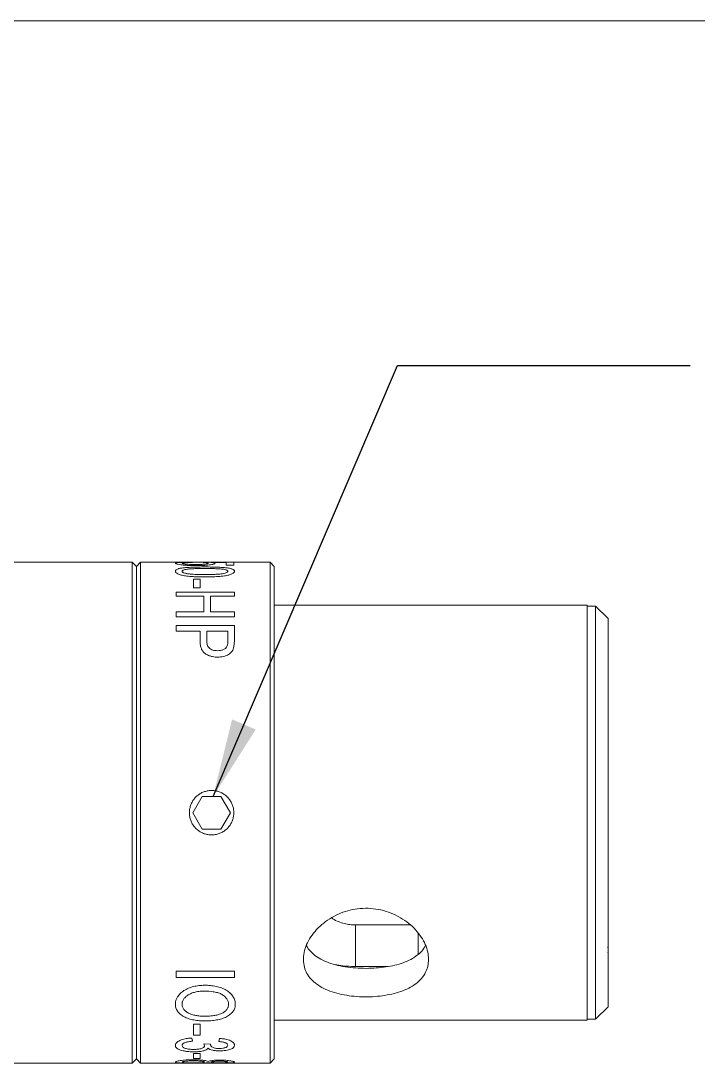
# Paper-space layout 'Sheet2' of a CAD drawing. Header units: inches. Extents: x 0.1 to 10.9, y 0 to 8.5.
# Drawn here: x 5.504 to 6.586, y 6.786 to 8.451 of the extents above; entities that cross this region are included whole.
import ezdxf

# ---------------------------------------------------------------- set-up
doc = ezdxf.new("R2010")
doc.units = ezdxf.units.IN
doc.header["$MEASUREMENT"] = 0
doc.dimstyles.new('SLDDIMSTYLE5', dxfattribs={"dimtxt": 0, "dimasz": 0.125, "dimexe": 0, "dimexo": 0.0625, "dimgap": 0, "dimtad": 0, "dimtih": 1, "dimtoh": 1, "dimdec": 0, "dimrnd": 1e-09, "dimzin": 0, "dimdsep": 46, "dimtxsty": 'Standard', "dimsah": 1, "dimcen": 0.09, "dimadec": 0, "dimazin": 0, "dimtfac": 0.125, "dimtdec": 0, "dimtofl": 0, "dimtmove": 0, "dimatfit": 3, "dimfxl": 1, "dimfrac": 2, "dimtolj": 1, "dimtzin": 0, "dimarcsym": 0})

psp = doc.layouts.new('Sheet2')

# ---------------------------------------------------------------- linework, layer by layer
at = {"color": 7, "linetype": 'Continuous', "lineweight": 0}
for p, q in [((0.062179, 8.450606), (10.944457, 8.450606)), ((5.682047, 7.585873), (4.69538, 7.585873)), ((5.688714, 7.579206), (5.682047, 7.585873)), ((5.682047, 6.785873), (5.682047, 7.585873)), ((5.69538, 7.585873), (5.688714, 7.579206)), ((5.688714, 6.79254), (5.688714, 7.579206)), ((5.902047, 7.585873), (5.69538, 7.585873)), ((5.69538, 7.585873), (5.69538, 6.785873)), ((5.777175, 7.585828), (5.778372, 7.58547)), ((5.795124, 7.585415), (5.79632, 7.585809)), ((5.79632, 7.585809), (5.844184, 7.585522)), ((5.832218, 7.584994), (5.808043, 7.58528)), ((5.832218, 7.581227), (5.832218, 7.584994)), ((5.844184, 7.581227), (5.832218, 7.581227)), ((5.844184, 7.581227), (5.844184, 7.585522)), ((5.908714, 7.579206), (5.902047, 7.585873)), ((5.902047, 6.785873), (5.902047, 7.585873)), ((5.908714, 7.579206), (5.908714, 6.79254)), ((5.779568, 7.5591), (5.790338, 7.5591)), ((5.779568, 7.54523), (5.779568, 7.5591)), ((5.790338, 7.54523), (5.790338, 7.5591)), ((5.790338, 7.54523), (5.779568, 7.54523)), ((5.752047, 7.538128), (5.84538, 7.538128)), ((5.752047, 7.531702), (5.752047, 7.538128)), ((5.79632, 7.531702), (5.752047, 7.531702)), ((5.79632, 7.50667), (5.79632, 7.531702)), ((5.80709, 7.50667), (5.80709, 7.531702)), ((5.84538, 7.531702), (5.80709, 7.531702)), ((5.84538, 7.531702), (5.84538, 7.538128)), ((6.408714, 7.517206), (5.908714, 7.517206)), ((6.408714, 7.517206), (6.408714, 6.951585)), ((6.422047, 7.515873), (6.408714, 7.515873)), ((6.442047, 7.495873), (6.422047, 7.515873)), ((6.422047, 6.952528), (6.422047, 7.515873)), ((5.752047, 7.50667), (5.79632, 7.50667)), ((5.752047, 7.498636), (5.752047, 7.50667)), ((5.84538, 7.498636), (5.752047, 7.498636)), ((5.80709, 7.50667), (5.84538, 7.50667)), ((5.84538, 7.498636), (5.84538, 7.50667)), ((6.442047, 7.495873), (6.442047, 6.971435)), ((5.752047, 7.484762), (5.84538, 7.484762)), ((5.752047, 7.475855), (5.752047, 7.484762)), ((5.790338, 7.475855), (5.752047, 7.475855)), ((5.790338, 7.459639), (5.790338, 7.475855)), ((5.801107, 7.459898), (5.801107, 7.475855)), ((5.834611, 7.475855), (5.801107, 7.475855)), ((5.834611, 7.460062), (5.834611, 7.475855)), ((5.84538, 7.460905), (5.84538, 7.484762)), ((5.84538, 7.460905), (5.844502, 7.450696)), ((5.793678, 7.211915), (5.778643, 7.185873)), ((5.823749, 7.211915), (5.793678, 7.211915)), ((5.838784, 7.185873), (5.823749, 7.211915)), ((5.778643, 7.185873), (5.793678, 7.159831)), ((5.823749, 7.159831), (5.838784, 7.185873)), ((5.793678, 7.159831), (5.823749, 7.159831)), ((6.038714, 7.006663), (6.038714, 6.940266)), ((6.126161, 7.006663), (6.038714, 7.006663)), ((6.442047, 6.971435), (6.441975, 6.971384)), ((6.441975, 6.961956), (6.442047, 6.962007)), ((6.442047, 6.962007), (6.442047, 6.971435)), ((6.442047, 6.962007), (6.442047, 6.875873)), ((6.408714, 6.951585), (6.408714, 6.85454)), ((6.422047, 6.855873), (6.422047, 6.952528)), ((5.752047, 6.932703), (5.84538, 6.932703)), ((5.752047, 6.922651), (5.752047, 6.932703)), ((5.84538, 6.922651), (5.84538, 6.932703)), ((6.090857, 6.940266), (6.038714, 6.940266)), ((5.84538, 6.922651), (5.752047, 6.922651)), ((6.422047, 6.855873), (6.442047, 6.875873)), ((5.779568, 6.84812), (5.790338, 6.84812)), ((5.779568, 6.830823), (5.779568, 6.84812)), ((5.790338, 6.830823), (5.790338, 6.84812)), ((5.908714, 6.85454), (6.408714, 6.85454)), ((6.408714, 6.855873), (6.422047, 6.855873)), ((5.777175, 6.825992), (5.778372, 6.820931)), ((5.790338, 6.830823), (5.779568, 6.830823)), ((5.820252, 6.820443), (5.821449, 6.825471)), ((5.79632, 6.816698), (5.80709, 6.816225)), ((5.797592, 6.813787), (5.79632, 6.816698)), ((5.80709, 6.816225), (5.806959, 6.815571)), ((5.682047, 6.785873), (5.688714, 6.79254)), ((5.688714, 6.79254), (5.69538, 6.785873)), ((5.779568, 6.801253), (5.790338, 6.801253)), ((5.779568, 6.793182), (5.779568, 6.801253)), ((5.790338, 6.793182), (5.779568, 6.793182)), ((5.790338, 6.793182), (5.790338, 6.801253)), ((5.902047, 6.785873), (5.908714, 6.79254)), ((4.69538, 6.785873), (5.682047, 6.785873)), ((5.69538, 6.785873), (5.902047, 6.785873))]:
    psp.add_line(p, q, dxfattribs=at)
at = {"color": 8, "linetype": 'Continuous', "lineweight": 0}
psp.add_line((6.138714, 6.959842), (6.138714, 6.993503), dxfattribs=at)
at = {"color": 7, "linetype": 'Continuous', "lineweight": 0}
for points, knots in [([(5.75085, 7.584344), (5.751109, 7.584634), (5.751497, 7.585068), (5.754571, 7.585418), (5.757808, 7.585604), (5.761895, 7.58572), (5.76817, 7.585808), (5.773575, 7.58582), (5.777175, 7.585828)], [0, 0, 0, 0, 0.24968111, 0.374309, 0.49999785, 0.62514314, 0.75034274, 1, 1, 1, 1]), ([(5.762181, 7.581578), (5.760453, 7.581791), (5.756999, 7.582218), (5.753348, 7.582972), (5.751602, 7.583585), (5.750925, 7.584038), (5.750875, 7.584242), (5.75085, 7.584344)], [0, 0, 0, 0, 0.24996337, 0.49979557, 0.74960593, 0.87477935, 1, 1, 1, 1]), ([(5.75085, 7.571463), (5.75089, 7.571808), (5.75097, 7.572498), (5.751653, 7.57347), (5.753035, 7.574527), (5.754934, 7.575288), (5.756731, 7.575807), (5.758028, 7.576132), (5.759111, 7.576341), (5.759843, 7.576482)], [0, 0, 0, 0, 0.16742115, 0.33497544, 0.5001964, 0.74981218, 0.8148244, 0.87491164, 1, 1, 1, 1]), ([(5.759843, 7.576482), (5.760762, 7.576619), (5.762549, 7.576885), (5.765499, 7.577208), (5.768997, 7.577512), (5.773257, 7.577795), (5.778092, 7.578015), (5.783098, 7.578172), (5.788065, 7.578272), (5.793087, 7.578321), (5.796414, 7.578331), (5.798078, 7.578335)], [0, 0, 0, 0, 0.08396198, 0.16343061, 0.24998579, 0.36914679, 0.49993898, 0.62229019, 0.74996202, 0.87497587, 1, 1, 1, 1]), ([(5.778372, 7.58547), (5.776198, 7.585451), (5.771861, 7.585412), (5.766966, 7.585266), (5.76408, 7.585062), (5.762039, 7.584798), (5.761788, 7.584522), (5.76162, 7.584338)], [0, 0, 0, 0, 0.25046186, 0.49990031, 0.62560017, 0.75027872, 1, 1, 1, 1]), ([(5.76162, 7.584338), (5.761868, 7.584084), (5.762238, 7.583704), (5.765074, 7.583174), (5.768945, 7.582721), (5.775233, 7.582318), (5.780638, 7.582276), (5.783345, 7.582254)], [0, 0, 0, 0, 0.24942687, 0.37211871, 0.49995485, 0.74953656, 1, 1, 1, 1]), ([(5.798115, 7.575848), (5.79622, 7.575845), (5.792428, 7.575839), (5.786555, 7.575767), (5.780899, 7.57563), (5.776154, 7.575419), (5.772717, 7.575174), (5.769237, 7.574824), (5.766303, 7.574254), (5.763917, 7.573537), (5.762578, 7.572907), (5.761759, 7.572214), (5.761666, 7.571714), (5.76162, 7.571463)], [0, 0, 0, 0, 0.12512668, 0.25024309, 0.38807946, 0.50041204, 0.5687432, 0.62547792, 0.75009546, 0.81466161, 0.87504412, 0.93749845, 1, 1, 1, 1]), ([(5.784056, 7.580471), (5.78276, 7.580476), (5.780149, 7.580487), (5.776275, 7.580582), (5.772793, 7.580725), (5.769735, 7.580902), (5.767084, 7.581097), (5.764533, 7.58132), (5.762965, 7.581492), (5.762181, 7.581578)], [0, 0, 0, 0, 0.16576224, 0.33399106, 0.49998206, 0.6249913, 0.74996905, 0.8749723, 1, 1, 1, 1]), ([(5.783345, 7.582254), (5.785966, 7.582275), (5.789908, 7.582306), (5.794797, 7.58256), (5.798081, 7.582835), (5.800696, 7.583188), (5.803072, 7.583719), (5.803329, 7.584088), (5.8035, 7.584333)], [0, 0, 0, 0, 0.25001828, 0.37599823, 0.50035636, 0.62531867, 0.75036829, 1, 1, 1, 1]), ([(5.814269, 7.584029), (5.814244, 7.583936), (5.814195, 7.58375), (5.813628, 7.583348), (5.812181, 7.582819), (5.809203, 7.58218), (5.805263, 7.581592), (5.800583, 7.581083), (5.795939, 7.580758), (5.79164, 7.58058), (5.787874, 7.580487), (5.785319, 7.580477), (5.784056, 7.580471)], [0, 0, 0, 0, 0.06256628, 0.12510741, 0.25000632, 0.37219072, 0.49990666, 0.62496056, 0.74979852, 0.8317344, 0.91682765, 1, 1, 1, 1]), ([(5.8035, 7.584333), (5.803433, 7.584466), (5.8033, 7.584731), (5.801673, 7.585042), (5.798897, 7.585274), (5.796381, 7.585368), (5.795124, 7.585415)], [0, 0, 0, 0, 0.25029533, 0.49998945, 0.75002425, 1, 1, 1, 1]), ([(5.798078, 7.578335), (5.799983, 7.578331), (5.803499, 7.578323), (5.808777, 7.578265), (5.814803, 7.578139), (5.821749, 7.57789), (5.828049, 7.577473), (5.832701, 7.576982), (5.837087, 7.576359), (5.840777, 7.575497), (5.843322, 7.574405), (5.844531, 7.573487), (5.845282, 7.572507), (5.845347, 7.571811), (5.84538, 7.571463)], [0, 0, 0, 0, 0.0902319, 0.16653681, 0.25025769, 0.37718554, 0.50033087, 0.56283105, 0.62385977, 0.74992842, 0.81243455, 0.87493768, 0.9374603, 1, 1, 1, 1]), ([(5.828217, 7.57461), (5.825894, 7.574872), (5.821242, 7.575398), (5.810985, 7.57577), (5.803264, 7.575817), (5.798115, 7.575848)], [0, 0, 0, 0, 0.24941389, 0.49956666, 1, 1, 1, 1]), ([(5.808043, 7.58528), (5.8098, 7.585135), (5.813309, 7.584844), (5.813949, 7.584301), (5.814269, 7.584029)], [0, 0, 0, 0, 0.50055588, 1, 1, 1, 1]), ([(5.834611, 7.571498), (5.834544, 7.571817), (5.83441, 7.572455), (5.833096, 7.57332), (5.831019, 7.57406), (5.829151, 7.574427), (5.828217, 7.57461)], [0, 0, 0, 0, 0.24997752, 0.49982636, 0.74980974, 1, 1, 1, 1]), ([(5.798078, 7.562436), (5.79616, 7.562444), (5.792597, 7.562458), (5.787324, 7.562562), (5.78208, 7.562746), (5.776774, 7.56305), (5.77166, 7.563493), (5.767269, 7.564034), (5.763438, 7.564659), (5.76016, 7.565372), (5.757205, 7.566207), (5.753958, 7.567477), (5.75191, 7.56894), (5.750952, 7.570398), (5.750884, 7.571108), (5.75085, 7.571463)], [0, 0, 0, 0, 0.09087991, 0.16889999, 0.25022339, 0.34066535, 0.42379959, 0.50036991, 0.56252785, 0.62671618, 0.68781334, 0.75040296, 0.87495277, 0.93746955, 1, 1, 1, 1]), ([(5.76162, 7.571463), (5.761663, 7.571209), (5.761751, 7.5707), (5.762889, 7.569694), (5.765053, 7.56877), (5.767838, 7.568017), (5.76989, 7.567608), (5.771804, 7.567334), (5.773581, 7.567134), (5.776145, 7.566901), (5.779689, 7.566673), (5.784188, 7.566488), (5.788793, 7.566371), (5.793454, 7.566312), (5.796498, 7.566306), (5.798115, 7.566303)], [0, 0, 0, 0, 0.06250979, 0.12495943, 0.2493807, 0.3134705, 0.37439673, 0.41160481, 0.45322515, 0.4995054, 0.58821779, 0.69201884, 0.79902534, 0.89321226, 1, 1, 1, 1]), ([(5.84538, 7.571463), (5.84535, 7.571202), (5.845295, 7.57073), (5.845003, 7.570004), (5.844365, 7.569174), (5.843232, 7.568205), (5.84139, 7.567155), (5.839036, 7.566182), (5.836133, 7.565366), (5.832787, 7.564685), (5.827256, 7.563827), (5.819154, 7.562948), (5.80864, 7.56249), (5.801568, 7.562454), (5.798078, 7.562436)], [0, 0, 0, 0, 0.04625257, 0.08333583, 0.12506397, 0.18884159, 0.25005067, 0.31252269, 0.37498368, 0.4334879, 0.5000004, 0.66511425, 0.83469222, 1, 1, 1, 1]), ([(5.798115, 7.566303), (5.800016, 7.566307), (5.803818, 7.566315), (5.809682, 7.56642), (5.815355, 7.566611), (5.820944, 7.566949), (5.826213, 7.567507), (5.830747, 7.568568), (5.833442, 7.569718), (5.83448, 7.570735), (5.834567, 7.571244), (5.834611, 7.571498)], [0, 0, 0, 0, 0.12523005, 0.25045084, 0.38690489, 0.50082459, 0.62575832, 0.75047977, 0.8749293, 0.93744942, 1, 1, 1, 1]), ([(5.818551, 7.434383), (5.817171, 7.434415), (5.814403, 7.43448), (5.810295, 7.435081), (5.806674, 7.436018), (5.803535, 7.4372), (5.800025, 7.438931), (5.796164, 7.441549), (5.793671, 7.44499), (5.792267, 7.447958), (5.791379, 7.450601), (5.790758, 7.453404), (5.790419, 7.45648), (5.790367, 7.45852), (5.790338, 7.459639)], [0, 0, 0, 0, 0.08285137, 0.16621626, 0.25011633, 0.31141247, 0.37519471, 0.49990376, 0.61504037, 0.67960152, 0.74976417, 0.83235351, 0.90801655, 1, 1, 1, 1]), ([(5.801107, 7.459898), (5.8012, 7.458021), (5.801344, 7.45513), (5.80272, 7.451436), (5.804507, 7.448858), (5.807203, 7.446853), (5.811731, 7.444941), (5.8156, 7.444713), (5.818177, 7.444561)], [0, 0, 0, 0, 0.25043677, 0.38557313, 0.50070807, 0.625665, 0.75067459, 1, 1, 1, 1]), ([(5.833788, 7.452136), (5.834069, 7.45346), (5.834631, 7.45611), (5.834618, 7.458744), (5.834611, 7.460062)], [0, 0, 0, 0, 0.49961842, 1, 1, 1, 1]), ([(5.818177, 7.444561), (5.819843, 7.444632), (5.823174, 7.444773), (5.827825, 7.44625), (5.831824, 7.448672), (5.833134, 7.450982), (5.833788, 7.452136)], [0, 0, 0, 0, 0.25053919, 0.50068866, 0.75055726, 1, 1, 1, 1]), ([(5.844502, 7.450696), (5.843789, 7.448427), (5.842718, 7.44502), (5.839256, 7.441061), (5.834772, 7.437811), (5.827767, 7.434968), (5.821624, 7.434578), (5.818551, 7.434383)], [0, 0, 0, 0, 0.249915, 0.37523971, 0.500327, 0.75002925, 1, 1, 1, 1]), ([(5.808714, 7.150373), (5.806722, 7.150472), (5.80274, 7.15067), (5.796933, 7.152216), (5.791467, 7.154657), (5.786476, 7.157982), (5.782123, 7.16211), (5.778503, 7.166904), (5.775755, 7.172253), (5.773925, 7.177981), (5.773105, 7.183934), (5.773274, 7.18993), (5.774464, 7.195803), (5.776598, 7.201397), (5.779656, 7.206545), (5.783522, 7.211129), (5.788121, 7.214989), (5.793299, 7.218043), (5.798927, 7.220166), (5.804822, 7.221332), (5.810824, 7.221471), (5.816757, 7.220625), (5.822454, 7.21878), (5.827771, 7.216026), (5.832544, 7.212403), (5.836664, 7.208038), (5.83998, 7.203026), (5.842427, 7.197532), (5.843896, 7.191702), (5.844385, 7.185717), (5.843844, 7.179744), (5.842332, 7.173949), (5.839855, 7.168499), (5.836516, 7.163524), (5.832371, 7.15919), (5.827562, 7.155584), (5.822203, 7.152874), (5.8159, 7.150819), (5.811306, 7.150534), (5.808714, 7.150373)], [0, 0, 0, 0, 0.02677557, 0.05355121, 0.08032386, 0.10709623, 0.13393525, 0.16077434, 0.18765836, 0.2145415, 0.24135311, 0.26816463, 0.29490044, 0.32163663, 0.34841017, 0.37518427, 0.40205093, 0.42891703, 0.45578701, 0.48265665, 0.50943459, 0.53621236, 0.56294634, 0.58968101, 0.61648768, 0.64329409, 0.67017706, 0.69705913, 0.72390279, 0.75074613, 0.777497, 0.8042482, 0.83099649, 0.85774555, 0.88458554, 0.9114259, 0.9383092, 0.96519201, 1, 1, 1, 1]), ([(6.15538, 6.951585), (6.155126, 6.955461), (6.15461, 6.963329), (6.15047, 6.975442), (6.143952, 6.987424), (6.135058, 6.998803), (6.123869, 7.009346), (6.110691, 7.018496), (6.095664, 7.02589), (6.079572, 7.030919), (6.062733, 7.033407), (6.046184, 7.03325), (6.029971, 7.030586), (6.014746, 7.025697), (6.000441, 7.018677), (5.987489, 7.009816), (5.976109, 6.999275), (5.966872, 6.987566), (5.960056, 6.975058), (5.956085, 6.962593), (5.954933, 6.950418), (5.956532, 6.93921), (5.960764, 6.928897), (5.967393, 6.919775), (5.976436, 6.911758), (5.987682, 6.905004), (6.00107, 6.899527), (6.016073, 6.895488), (6.0324, 6.892852), (6.049039, 6.89167), (6.065783, 6.891844), (6.08176, 6.893296), (6.097057, 6.896042), (6.111199, 6.900069), (6.124116, 6.905531), (6.135305, 6.912459), (6.144475, 6.920939), (6.150817, 6.930468), (6.154678, 6.940764), (6.155144, 6.947947), (6.15538, 6.951585)], [0, 0, 0, 0, 0.02565386, 0.05207164, 0.07772016, 0.10407727, 0.13039944, 0.15745054, 0.18433308, 0.21203831, 0.23814536, 0.26506818, 0.29025457, 0.31615431, 0.34171348, 0.3679561, 0.39457668, 0.42195696, 0.44872258, 0.47632175, 0.50212054, 0.52870394, 0.55394436, 0.57988594, 0.60572984, 0.63227137, 0.65904006, 0.68659002, 0.71319913, 0.74064755, 0.76615105, 0.79241509, 0.81763043, 0.84352797, 0.86967369, 0.89653442, 0.92341739, 0.95111058, 0.97524139, 1, 1, 1, 1]), ([(6.038714, 7.006663), (6.035706, 7.006764), (6.029692, 7.006968), (6.020473, 7.008661), (6.011319, 7.011687), (6.004423, 7.014978), (6.001033, 7.017547), (6.000297, 7.018106)], [0, 0, 0, 0, 0.22118955, 0.44233765, 0.6873238, 0.93201643, 1, 1, 1, 1]), ([(5.960256, 6.974164), (5.960368, 6.973865), (5.961724, 6.970229), (5.966691, 6.964258), (5.97513, 6.956464), (5.986133, 6.950019), (5.999129, 6.944845), (6.014098, 6.940966), (6.030213, 6.938474), (6.047082, 6.937259), (6.063514, 6.937264), (6.079513, 6.938394), (6.094463, 6.94058), (6.108574, 6.943942), (6.12152, 6.948598), (6.133134, 6.954727), (6.142536, 6.962535), (6.148397, 6.969174), (6.150096, 6.973542), (6.150416, 6.974365)], [0, 0, 0, 0, 0.005628125, 0.068411262, 0.132893885, 0.198042555, 0.264946476, 0.33234159, 0.401845537, 0.466472271, 0.53321039, 0.594230427, 0.656964422, 0.719207991, 0.78304659, 0.849277534, 0.917367049, 0.984421924, 1, 1, 1, 1]), ([(6.441975, 6.971384), (6.441986, 6.970994), (6.442076, 6.967851), (6.442022, 6.964708), (6.441975, 6.961956)], [0, 0, 0, 0, 0.12426227, 1, 1, 1, 1]), ([(6.038714, 6.940266), (6.034217, 6.940368), (6.025222, 6.940572), (6.013988, 6.941714), (6.007728, 6.943022), (6.005525, 6.943482)], [0, 0, 0, 0, 0.39317022, 0.78642035, 1, 1, 1, 1]), ([(5.75085, 6.879936), (5.750914, 6.881232), (5.75104, 6.883817), (5.752156, 6.887733), (5.754383, 6.892197), (5.758235, 6.897048), (5.764187, 6.901815), (5.7715, 6.905607), (5.7784, 6.907812), (5.784129, 6.909095), (5.788533, 6.909774), (5.79298, 6.9102), (5.79598, 6.910248), (5.79748, 6.910272)], [0, 0, 0, 0, 0.08346559, 0.16643395, 0.2501141, 0.37502834, 0.49990478, 0.62480464, 0.7497827, 0.81317533, 0.8748854, 0.93744542, 1, 1, 1, 1]), ([(5.79748, 6.910272), (5.799035, 6.910253), (5.802144, 6.910216), (5.806824, 6.909918), (5.81143, 6.909368), (5.817474, 6.9083), (5.823246, 6.906643), (5.828579, 6.904355), (5.833493, 6.901655), (5.837754, 6.898424), (5.841159, 6.894832), (5.843207, 6.891995), (5.844769, 6.889018), (5.845827, 6.885989), (5.84647, 6.882917), (5.846541, 6.880906), (5.846577, 6.8799)], [0, 0, 0, 0, 0.06254126, 0.12507229, 0.18878956, 0.25013493, 0.3751903, 0.43678956, 0.50005179, 0.62489993, 0.6870181, 0.74992223, 0.8108088, 0.87494602, 0.93746394, 1, 1, 1, 1]), ([(5.79733, 6.900883), (5.795858, 6.900866), (5.792872, 6.90083), (5.788469, 6.900419), (5.783386, 6.899644), (5.77786, 6.898162), (5.772266, 6.895596), (5.767592, 6.892345), (5.76407, 6.888503), (5.762532, 6.885336), (5.761954, 6.883194), (5.761689, 6.881757), (5.761648, 6.880689), (5.76162, 6.879972)], [0, 0, 0, 0, 0.08309233, 0.16847807, 0.25025248, 0.37653697, 0.50015725, 0.6263782, 0.7499853, 0.87485476, 0.90668106, 0.93742919, 1, 1, 1, 1]), ([(5.835808, 6.879852), (5.835673, 6.881369), (5.835405, 6.884404), (5.833091, 6.888874), (5.829302, 6.892888), (5.824374, 6.896398), (5.818088, 6.898689), (5.809081, 6.900577), (5.80203, 6.900761), (5.79733, 6.900883)], [0, 0, 0, 0, 0.12501192, 0.24996822, 0.37497118, 0.49988961, 0.62482634, 0.74991003, 1, 1, 1, 1]), ([(5.798564, 6.853345), (5.79704, 6.853361), (5.793991, 6.853392), (5.789423, 6.853673), (5.784925, 6.854143), (5.779043, 6.855051), (5.772017, 6.856741), (5.765713, 6.859244), (5.761383, 6.861746), (5.757636, 6.864587), (5.754783, 6.867855), (5.752716, 6.871374), (5.751637, 6.874143), (5.750968, 6.877002), (5.750889, 6.878958), (5.75085, 6.879936)], [0, 0, 0, 0, 0.06254691, 0.12508789, 0.18837106, 0.25015605, 0.37527459, 0.49995079, 0.56233149, 0.62499498, 0.74987467, 0.81232768, 0.87492913, 0.93745998, 1, 1, 1, 1]), ([(5.76162, 6.879972), (5.761648, 6.879242), (5.761705, 6.87778), (5.762223, 6.875616), (5.763098, 6.873542), (5.764782, 6.870927), (5.767838, 6.867981), (5.772732, 6.865089), (5.777636, 6.863317), (5.781853, 6.862315), (5.78509, 6.86173), (5.788432, 6.861305), (5.791811, 6.861021), (5.795246, 6.860868), (5.79752, 6.860849), (5.798657, 6.860839)], [0, 0, 0, 0, 0.06255341, 0.12508007, 0.18940804, 0.25014767, 0.3738738, 0.49985603, 0.6244836, 0.68688574, 0.74978427, 0.81057483, 0.87488511, 0.93743744, 1, 1, 1, 1]), ([(5.846577, 6.8799), (5.846543, 6.878919), (5.846476, 6.876958), (5.845813, 6.874076), (5.84473, 6.871301), (5.842659, 6.867771), (5.838923, 6.863751), (5.832813, 6.859715), (5.825215, 6.85671), (5.818135, 6.855041), (5.812231, 6.854116), (5.807712, 6.853673), (5.80315, 6.853393), (5.800093, 6.853361), (5.798564, 6.853345)], [0, 0, 0, 0, 0.062555875, 0.125098375, 0.188656587, 0.250187556, 0.375090544, 0.499947455, 0.624189408, 0.74977521, 0.812328698, 0.874881462, 0.937433419, 1, 1, 1, 1]), ([(5.798657, 6.860839), (5.800179, 6.860858), (5.80321, 6.860897), (5.807749, 6.861192), (5.812927, 6.861839), (5.818655, 6.863006), (5.82453, 6.865054), (5.828648, 6.867425), (5.8313, 6.869671), (5.832946, 6.87151), (5.834272, 6.873469), (5.835149, 6.875536), (5.835725, 6.877666), (5.83578, 6.879123), (5.835808, 6.879852)], [0, 0, 0, 0, 0.08390298, 0.16722384, 0.25149329, 0.37556083, 0.49999569, 0.62459166, 0.68673518, 0.74989522, 0.81241123, 0.87494315, 0.93745983, 1, 1, 1, 1]), ([(5.75085, 6.814277), (5.75088, 6.81472), (5.75094, 6.815628), (5.751528, 6.816997), (5.752639, 6.81859), (5.754694, 6.820337), (5.757966, 6.82213), (5.762003, 6.82367), (5.766134, 6.824734), (5.770069, 6.825394), (5.773571, 6.825794), (5.775986, 6.825927), (5.777175, 6.825992)], [0, 0, 0, 0, 0.08235009, 0.16877947, 0.25012643, 0.37455181, 0.49997701, 0.62517437, 0.74986216, 0.8314926, 0.91703769, 1, 1, 1, 1]), ([(5.821449, 6.825471), (5.822536, 6.825375), (5.824715, 6.825182), (5.827893, 6.824756), (5.831486, 6.824096), (5.835285, 6.823118), (5.838967, 6.821701), (5.841929, 6.820064), (5.843756, 6.818448), (5.844777, 6.816984), (5.845304, 6.815723), (5.845355, 6.814888), (5.84538, 6.814478)], [0, 0, 0, 0, 0.08354117, 0.16750513, 0.25016788, 0.37761485, 0.49999791, 0.62492994, 0.74986876, 0.83169193, 0.91734254, 1, 1, 1, 1]), ([(5.780129, 6.803992), (5.778817, 6.804003), (5.776176, 6.804026), (5.772285, 6.804264), (5.767946, 6.804713), (5.763325, 6.805509), (5.758857, 6.806747), (5.755177, 6.808283), (5.752881, 6.809889), (5.751589, 6.811428), (5.75095, 6.812821), (5.750884, 6.813792), (5.75085, 6.814277)], [0, 0, 0, 0, 0.082950005, 0.166921452, 0.250121458, 0.372517428, 0.49997389, 0.625079243, 0.749834735, 0.83290085, 0.916581784, 1, 1, 1, 1]), ([(5.778372, 6.820931), (5.776208, 6.820712), (5.771889, 6.820274), (5.76694, 6.819132), (5.764027, 6.817787), (5.762033, 6.816214), (5.761784, 6.814955), (5.76162, 6.814118)], [0, 0, 0, 0, 0.25052498, 0.50011465, 0.62424243, 0.75038391, 1, 1, 1, 1]), ([(5.76162, 6.814118), (5.761816, 6.813222), (5.762111, 6.811873), (5.76441, 6.810352), (5.766792, 6.809385), (5.769689, 6.808629), (5.774085, 6.807887), (5.777763, 6.807789), (5.780223, 6.807723)], [0, 0, 0, 0, 0.24948193, 0.37574606, 0.49985843, 0.62670509, 0.75039707, 1, 1, 1, 1]), ([(5.803145, 6.809569), (5.802348, 6.808729), (5.800755, 6.80705), (5.795218, 6.805219), (5.788025, 6.804136), (5.782764, 6.80404), (5.780129, 6.803992)], [0, 0, 0, 0, 0.25012318, 0.49981474, 0.74957666, 1, 1, 1, 1]), ([(5.780223, 6.807723), (5.782538, 6.807786), (5.786002, 6.807882), (5.790104, 6.808603), (5.792785, 6.809339), (5.794975, 6.81026), (5.797104, 6.811692), (5.797397, 6.81295), (5.797592, 6.813787)], [0, 0, 0, 0, 0.24952876, 0.37342388, 0.50000109, 0.62534874, 0.75047029, 1, 1, 1, 1]), ([(5.821654, 6.805443), (5.819666, 6.805493), (5.815688, 6.805594), (5.81027, 6.806458), (5.806674, 6.807579), (5.804457, 6.808666), (5.803582, 6.809268), (5.803145, 6.809569)], [0, 0, 0, 0, 0.24983183, 0.49961562, 0.74939733, 0.87465694, 1, 1, 1, 1]), ([(5.806959, 6.815571), (5.807119, 6.814779), (5.807439, 6.813196), (5.80968, 6.811439), (5.812371, 6.810294), (5.815055, 6.80969), (5.818082, 6.80936), (5.820201, 6.809327), (5.821262, 6.80931)], [0, 0, 0, 0, 0.250009287, 0.499804579, 0.628490242, 0.749706029, 0.874770689, 1, 1, 1, 1]), ([(5.834611, 6.814339), (5.83446, 6.815075), (5.834231, 6.816184), (5.832519, 6.817564), (5.830763, 6.818482), (5.828523, 6.819243), (5.825075, 6.820009), (5.822171, 6.82027), (5.820252, 6.820443)], [0, 0, 0, 0, 0.2495204, 0.37567568, 0.49976954, 0.6216008, 0.75004177, 1, 1, 1, 1]), ([(5.821262, 6.80931), (5.823092, 6.809368), (5.825831, 6.809455), (5.829023, 6.81008), (5.831061, 6.810708), (5.832711, 6.811478), (5.834254, 6.81266), (5.834469, 6.813669), (5.834611, 6.814339)], [0, 0, 0, 0, 0.249245678, 0.37303906, 0.499740325, 0.623939029, 0.750184276, 1, 1, 1, 1]), ([(5.84538, 6.814478), (5.845087, 6.813272), (5.844502, 6.810863), (5.840397, 6.808371), (5.835636, 6.806879), (5.831344, 6.806073), (5.827408, 6.805632), (5.824134, 6.805472), (5.822481, 6.805453), (5.821654, 6.805443)], [0, 0, 0, 0, 0.24972855, 0.49917633, 0.62261307, 0.74947399, 0.87463957, 0.93730202, 1, 1, 1, 1]), ([(5.75085, 6.787483), (5.750884, 6.787603), (5.75095, 6.787841), (5.75153, 6.788243), (5.752747, 6.788737), (5.754927, 6.789329), (5.758553, 6.789967), (5.762982, 6.79053), (5.76724, 6.790894), (5.770877, 6.791093), (5.773713, 6.791198), (5.776624, 6.791264), (5.778562, 6.791271), (5.779531, 6.791275)], [0, 0, 0, 0, 0.08376883, 0.16650821, 0.25017346, 0.37536476, 0.49994745, 0.62709613, 0.74979978, 0.8105339, 0.87488895, 0.93743405, 1, 1, 1, 1]), ([(5.779213, 6.785918), (5.777942, 6.785918), (5.775358, 6.78592), (5.771564, 6.785931), (5.767274, 6.785957), (5.762787, 6.786014), (5.75839, 6.786131), (5.754877, 6.786324), (5.752699, 6.786576), (5.751521, 6.786862), (5.750951, 6.787147), (5.750884, 6.787371), (5.75085, 6.787483)], [0, 0, 0, 0, 0.08252411, 0.16780322, 0.25012947, 0.37502846, 0.49996877, 0.62496393, 0.7498102, 0.83212254, 0.91651638, 1, 1, 1, 1]), ([(5.779755, 6.789492), (5.777353, 6.789462), (5.773745, 6.789416), (5.769298, 6.789166), (5.766409, 6.788885), (5.764303, 6.788533), (5.76222, 6.788044), (5.76186, 6.787702), (5.76162, 6.787474)], [0, 0, 0, 0, 0.24972535, 0.3749541, 0.49996505, 0.62510083, 0.75036558, 1, 1, 1, 1]), ([(5.76162, 6.787474), (5.761785, 6.787274), (5.762033, 6.786973), (5.764117, 6.786686), (5.766358, 6.786518), (5.769172, 6.786401), (5.773435, 6.786296), (5.777004, 6.786284), (5.779381, 6.786276)], [0, 0, 0, 0, 0.24973742, 0.37471863, 0.50008222, 0.62526752, 0.75042141, 1, 1, 1, 1]), ([(5.803238, 6.786558), (5.802239, 6.786427), (5.800244, 6.786166), (5.794537, 6.785994), (5.787217, 6.785925), (5.781882, 6.78592), (5.779213, 6.785918)], [0, 0, 0, 0, 0.250259413, 0.499984283, 0.749793136, 1, 1, 1, 1]), ([(5.779381, 6.786276), (5.7818, 6.786284), (5.785432, 6.786298), (5.789789, 6.786404), (5.792617, 6.786526), (5.794928, 6.786696), (5.79706, 6.786991), (5.797334, 6.7873), (5.797517, 6.787506)], [0, 0, 0, 0, 0.24952306, 0.37469562, 0.49997861, 0.6246263, 0.75035184, 1, 1, 1, 1]), ([(5.779531, 6.791275), (5.782212, 6.791247), (5.78756, 6.79119), (5.794942, 6.790616), (5.800635, 6.789723), (5.802374, 6.78908), (5.803238, 6.78876)], [0, 0, 0, 0, 0.24990781, 0.49848301, 0.75081506, 1, 1, 1, 1]), ([(5.797517, 6.787506), (5.797345, 6.787732), (5.797085, 6.788071), (5.794963, 6.78855), (5.792671, 6.788876), (5.789883, 6.789148), (5.785647, 6.789427), (5.782118, 6.789466), (5.779755, 6.789492)], [0, 0, 0, 0, 0.24960621, 0.37561827, 0.49992547, 0.62719629, 0.75038039, 1, 1, 1, 1]), ([(5.803238, 6.78876), (5.804036, 6.789002), (5.805631, 6.789485), (5.809862, 6.790168), (5.815539, 6.790632), (5.819739, 6.790679), (5.821841, 6.790703)], [0, 0, 0, 0, 0.25044072, 0.50024556, 0.74991432, 1, 1, 1, 1]), ([(5.821542, 6.785988), (5.819485, 6.785991), (5.815373, 6.785998), (5.809819, 6.786081), (5.805657, 6.78625), (5.804045, 6.786455), (5.803238, 6.786558)], [0, 0, 0, 0, 0.249958, 0.49959416, 0.749499, 1, 1, 1, 1]), ([(5.821785, 6.789026), (5.819909, 6.789006), (5.817094, 6.788976), (5.813778, 6.788757), (5.81164, 6.788541), (5.809992, 6.788283), (5.808557, 6.78791), (5.808394, 6.787648), (5.808286, 6.787473)], [0, 0, 0, 0, 0.249356336, 0.374185876, 0.49965608, 0.624774308, 0.750018333, 1, 1, 1, 1]), ([(5.808286, 6.787473), (5.80839, 6.787317), (5.808544, 6.787086), (5.809921, 6.786843), (5.811466, 6.786693), (5.813527, 6.786581), (5.815898, 6.786504), (5.81851, 6.786459), (5.820319, 6.786455), (5.821224, 6.786453)], [0, 0, 0, 0, 0.24970858, 0.37230028, 0.49971865, 0.62464903, 0.74984697, 0.87483513, 1, 1, 1, 1]), ([(5.821224, 6.786453), (5.823076, 6.786462), (5.825836, 6.786475), (5.829055, 6.786581), (5.831137, 6.78669), (5.832808, 6.78684), (5.834304, 6.787084), (5.834489, 6.787324), (5.834611, 6.787483)], [0, 0, 0, 0, 0.2493283, 0.371805707, 0.499778762, 0.620549342, 0.750148636, 1, 1, 1, 1]), ([(5.84538, 6.787496), (5.845154, 6.78722), (5.844814, 6.786803), (5.842126, 6.786446), (5.839231, 6.786248), (5.835581, 6.786116), (5.831317, 6.786034), (5.827325, 6.786001), (5.824036, 6.785989), (5.822373, 6.785988), (5.821542, 6.785988)], [0, 0, 0, 0, 0.24954023, 0.37616456, 0.49965259, 0.62471773, 0.74974846, 0.87477596, 0.93737507, 1, 1, 1, 1]), ([(5.834611, 6.787483), (5.834509, 6.787652), (5.834356, 6.787906), (5.832956, 6.788265), (5.831385, 6.788514), (5.8294, 6.78873), (5.8263, 6.788962), (5.823593, 6.789), (5.821785, 6.789026)], [0, 0, 0, 0, 0.25006537, 0.37630083, 0.50052529, 0.62697454, 0.75096469, 1, 1, 1, 1]), ([(5.821841, 6.790703), (5.823487, 6.79069), (5.826777, 6.790663), (5.831512, 6.790424), (5.835771, 6.790048), (5.839351, 6.78957), (5.842208, 6.78904), (5.844836, 6.7883), (5.845163, 6.787817), (5.84538, 6.787496)], [0, 0, 0, 0, 0.12508906, 0.25010935, 0.37515303, 0.50024218, 0.62318282, 0.75036566, 1, 1, 1, 1])]:
    psp.add_open_spline(points, degree=3, knots=knots, dxfattribs=at)

# ---------------------------------------------------------------- leaders
psp.add_leader([(5.811166, 7.211915), (6.105769, 7.900054), (6.573241, 7.900054)], dimstyle='SLDDIMSTYLE5', dxfattribs=at)

doc.saveas('drawing.dxf')
